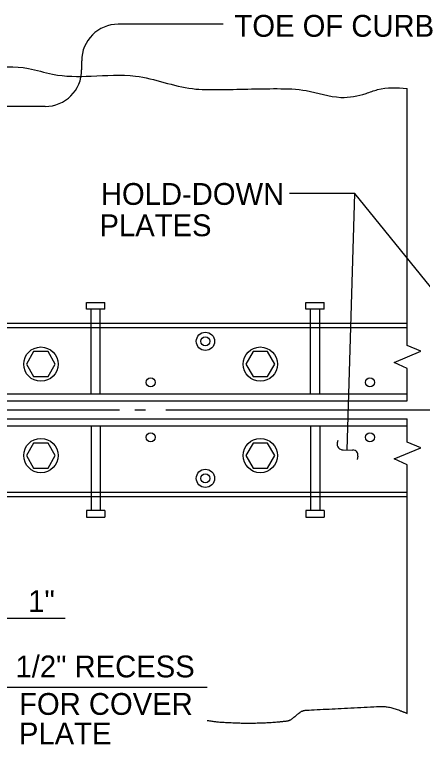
# Model space of a CAD drawing. Extents: x -15 to 85, y -2 to 53.
# Drawn here: x 5.984 to 8.214, y 18.834 to 22.828 of the extents above; entities that cross this region are included whole.
import ezdxf

# ---------------------------------------------------------------- set-up
doc = ezdxf.new("R2010")
doc.units = 0
for name, color, linetype in [('Dimension Lines CELL', 7, 'Continuous'), ('Mis Object Lines CELL', 7, 'Continuous'), ('Rebar Lines CELL', 7, 'Continuous'), ('Structural Steel Lines CELL', 7, 'Continuous'), ('Text CELL', 7, 'Continuous')]:
    doc.layers.add(name, color=color, linetype=linetype)

msp = doc.modelspace()

# ---------------------------------------------------------------- linework, layer by layer
at = {"layer": 'Dimension Lines CELL'}
for p, q in [((7.1238, 22.7749), (6.5506, 22.7749)), ((6.3505, 22.5748), (6.3505, 22.5249)), ((6.1505, 22.3249), (5.8275, 22.3249)), ((3.844, 20.6646), (6.5572, 20.6646)), ((6.6416, 20.6646), (6.6997, 20.6646)), ((6.8104, 20.6646), (10.2136, 20.6646)), ((7.7512, 20.497), (7.7485, 20.4841)), ((7.7803, 20.4463), (7.8335, 20.4448)), ((7.8607, 20.411), (7.8579, 20.3935)), ((5.8275, 19.524), (6.2596, 19.524)), ((5.8275, 19.1469), (7.0368, 19.1469))]:
    msp.add_line(p, q, dxfattribs=at)
for points in [[(8.5628, 20.962), (7.8454, 21.8483), (7.4867, 21.8483)], [(7.8032, 20.4451), (7.8454, 21.8483), (7.4867, 21.8483)]]:
    msp.add_lwpolyline(points, dxfattribs=at)
for centre, radius, start, end in [((6.5506, 22.5749), 0.2, 90, 180), ((6.1505, 22.5249), 0.2, 270, 360), ((7.7778, 20.4762), 0.03, 165.0421, 274.8409), ((7.8349, 20.4184), 0.0266, 344.1105, 92.3961)]:
    msp.add_arc(centre, radius, start, end, dxfattribs=at)
at = {"layer": 'Mis Object Lines CELL'}
for p, q in [((5.8287, 21.1398), (8.1305, 21.1398)), ((5.828, 20.1895), (8.1305, 20.1895))]:
    msp.add_line(p, q, dxfattribs=at)
for points in [[(8.1305, 20.7147), (8.1305, 20.8911), (8.059, 20.9239), (8.2055, 20.9851), (8.1305, 21.0161), (8.1305, 22.4241)], [(8.1305, 19.0029), (8.1305, 20.3635), (8.059, 20.3963), (8.2055, 20.4576), (8.1305, 20.4885), (8.1305, 20.6146)]]:
    msp.add_lwpolyline(points, dxfattribs=at)
msp.add_spline([(4.1274, 22.5413), (4.2348, 22.5121), (4.3402, 22.5332), (4.4827, 22.5385), (4.6251, 22.5385), (4.757, 22.4752), (4.8467, 22.5227), (4.9275, 22.5413), (5.0365, 22.5438), (5.2581, 22.5543), (5.3636, 22.5174), (5.5377, 22.5543), (5.6484, 22.5543), (5.8275, 22.5413), (6.0598, 22.5332), (6.1917, 22.5016), (6.4027, 22.491), (6.6453, 22.491), (6.9566, 22.4224), (7.099, 22.4172), (7.4208, 22.4224), (7.579, 22.4119), (7.7689, 22.3749), (7.906, 22.3961), (7.9693, 22.4172), (8.1305, 22.4241)], degree=3, dxfattribs=at)
msp.add_open_spline([(7.0368, 18.9645), (7.0472, 18.9631), (7.0575, 18.9616), (7.0679, 18.9602), (7.0782, 18.9588), (7.0886, 18.9577), (7.099, 18.9569), (7.1145, 18.9556), (7.1301, 18.9547), (7.1456, 18.9539), (7.1612, 18.953), (7.1768, 18.9523), (7.1924, 18.9517), (7.2237, 18.9506), (7.255, 18.9503), (7.2862, 18.9506), (7.3175, 18.9508), (7.3488, 18.9519), (7.3801, 18.9538), (7.3957, 18.9548), (7.4113, 18.9559), (7.4269, 18.9573), (7.4347, 18.958), (7.4424, 18.9588), (7.4502, 18.9596), (7.458, 18.9603), (7.4658, 18.9612), (7.4735, 18.9621), (7.4782, 18.9627), (7.4828, 18.9641), (7.4873, 18.9658), (7.4918, 18.9676), (7.4962, 18.9698), (7.5, 18.9728), (7.5079, 18.9791), (7.5157, 18.9857), (7.5236, 18.992), (7.5314, 18.9983), (7.5392, 19.0046), (7.5472, 19.0108), (7.551, 19.0137), (7.5553, 19.0157), (7.5599, 19.0172), (7.5645, 19.0188), (7.569, 19.0199), (7.5737, 19.0202), (7.6388, 19.0239), (7.7038, 19.0274), (7.7689, 19.0307), (7.841, 19.0344), (7.9131, 19.038), (7.9852, 19.0413), (7.9975, 19.0418), (8.0099, 19.0408), (8.0223, 19.039), (8.0348, 19.0372), (8.0469, 19.0344), (8.0588, 19.0305), (8.071, 19.0266), (8.083, 19.0225), (8.0948, 19.0178), (8.1008, 19.0154), (8.1067, 19.013), (8.1127, 19.0105), (8.1187, 19.008), (8.1246, 19.0055), (8.1305, 19.0029)], degree=3, dxfattribs=at)
at = {"layer": 'Rebar Lines CELL'}
for p, q in [((6.3775, 21.2523), (6.4775, 21.2523)), ((6.3775, 21.2148), (6.3775, 21.2523)), ((6.4775, 21.2148), (6.4775, 21.2523)), ((7.5775, 21.2523), (7.6775, 21.2523)), ((7.5775, 21.2148), (7.5775, 21.2523)), ((7.6775, 21.2148), (7.6775, 21.2523)), ((6.4775, 21.2148), (6.3775, 21.2148)), ((6.4025, 20.7523), (6.4025, 21.2148)), ((6.4525, 20.7523), (6.4525, 21.2148)), ((7.6775, 21.2148), (7.5775, 21.2148)), ((7.6025, 20.7523), (7.6025, 21.2148)), ((7.6525, 20.7523), (7.6525, 21.2148)), ((6.4025, 20.577), (6.4025, 20.1145)), ((6.4525, 20.577), (6.4525, 20.1145)), ((7.6025, 20.577), (7.6025, 20.1145)), ((7.6525, 20.577), (7.6525, 20.1145)), ((6.3775, 20.1145), (6.3775, 20.0769)), ((6.4775, 20.1145), (6.3775, 20.1145)), ((6.4775, 20.1145), (6.4775, 20.0769)), ((7.6775, 20.1145), (7.5775, 20.1145)), ((7.5775, 20.1145), (7.5775, 20.0769)), ((7.6775, 20.1145), (7.6775, 20.0769)), ((6.3775, 20.0769), (6.4775, 20.0769)), ((7.5775, 20.0769), (7.6775, 20.0769))]:
    msp.add_line(p, q, dxfattribs=at)
at = {"layer": 'Structural Steel Lines CELL'}
for p, q in [((5.8226, 21.1148), (8.1305, 21.1148)), ((5.7275, 20.7523), (8.1305, 20.7523)), ((5.8287, 20.7147), (8.1305, 20.7147)), ((5.8287, 20.6146), (8.1305, 20.6146)), ((5.7275, 20.577), (8.1305, 20.577)), ((5.8257, 20.2146), (8.1305, 20.2146))]:
    msp.add_line(p, q, dxfattribs=at)
for points in [[(6.2064, 20.9148), (6.167, 20.9831), (6.088, 20.9831), (6.0485, 20.9148), (6.088, 20.8464), (6.167, 20.8464), (6.2064, 20.9148)], [(7.4064, 20.9148), (7.367, 20.9831), (7.288, 20.9831), (7.2485, 20.9148), (7.288, 20.8464), (7.367, 20.8464), (7.4064, 20.9148)], [(6.2064, 20.4145), (6.167, 20.4829), (6.088, 20.4829), (6.0485, 20.4145), (6.088, 20.3461), (6.167, 20.3461), (6.2064, 20.4145)], [(7.4064, 20.4145), (7.367, 20.4829), (7.288, 20.4829), (7.2485, 20.4145), (7.288, 20.3461), (7.367, 20.3461), (7.4064, 20.4145)]]:
    msp.add_lwpolyline(points, dxfattribs=at)
for centre, radius in [((7.0275, 21.0396), 0.05), ((7.0275, 21.0396), 0.025), ((6.1275, 20.9148), 0.0938), ((7.3275, 20.9148), 0.0938), ((6.7275, 20.8149), 0.025), ((7.9275, 20.8149), 0.025), ((6.7275, 20.5144), 0.025), ((7.9275, 20.5144), 0.025), ((6.1275, 20.4145), 0.0938), ((7.3275, 20.4145), 0.0938), ((7.0275, 20.2897), 0.05), ((7.0275, 20.2897), 0.025)]:
    msp.add_circle(centre, radius, dxfattribs=at)

# ---------------------------------------------------------------- texts
at = {"layer": 'Text CELL'}
for s, height, p in [('TOE OF CURB', 0.119475, (7.1865, 22.7064)), ('HOLD-DOWN', 0.11947, (6.4556, 21.7864)), ('PLATES', 0.11947, (6.4482, 21.6148)), ('1"', 0.11947, (6.0581, 19.5581)), ('1/2" RECESS', 0.119475, (5.9886, 19.2004)), ('FOR COVER', 0.11947, (6.0084, 18.9953)), ('PLATE', 0.11947, (6.0076, 18.8336))]:
    msp.add_text(s, height=height, dxfattribs=at).set_placement(p)

doc.saveas('drawing.dxf')
